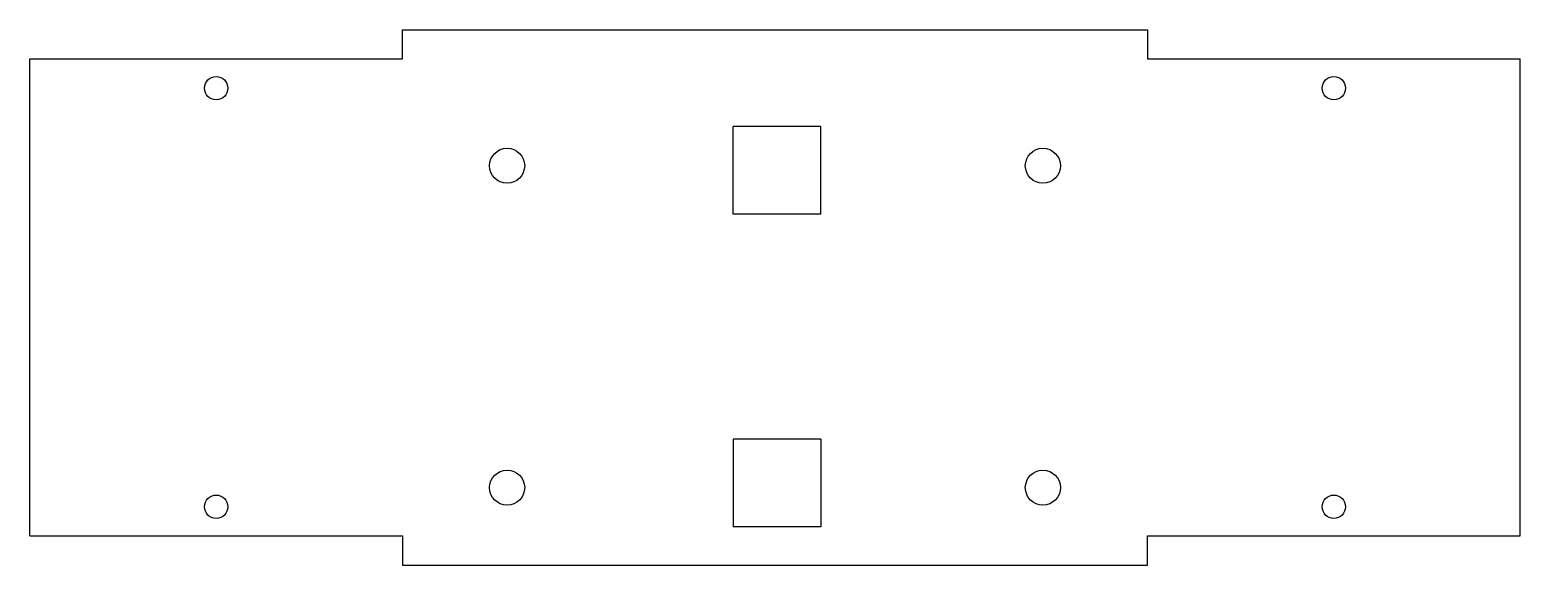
# Model space of a CAD drawing. Header units: millimetres. Extents: x 0 to 255, y -5 to 87.
import ezdxf

# ---------------------------------------------------------------- set-up
doc = ezdxf.new("R2010")
doc.units = ezdxf.units.MM

msp = doc.modelspace()

# ---------------------------------------------------------------- linework, layer by layer
at = {"color": 7, "linetype": 'Continuous', "lineweight": 25}
for p, q in [((63.75, 86.64), (191.25, 86.64)), ((63.75, 81.64), (63.75, 86.64)), ((191.25, 86.64), (191.25, 81.64)), ((0, 0), (0, 81.64)), ((0, 81.64), (63.75, 81.64)), ((191.25, 81.64), (255, 81.64)), ((255, 0), (255, 81.64)), ((135.37, 70.08), (120.37, 70.08)), ((120.37, 55.08), (120.37, 70.08)), ((135.37, 55.08), (135.37, 70.08)), ((135.37, 55.08), (120.37, 55.08)), ((120.37, 16.56), (120.37, 1.56)), ((135.37, 16.56), (120.37, 16.56)), ((135.37, 16.56), (135.37, 1.56)), ((0, 0), (63.75, 0)), ((63.75, 0), (63.75, -5)), ((135.37, 1.56), (120.37, 1.56)), ((191.25, 0), (255, 0)), ((191.25, -5), (191.25, 0)), ((63.75, -5), (191.25, -5))]:
    msp.add_line(p, q, dxfattribs=at)
for centre, radius in [((31.88, 76.64), 2), ((223.12, 76.64), 2), ((81.67, 63.36), 3), ((173.33, 63.36), 3), ((81.67, 8.28), 3), ((173.33, 8.28), 3), ((31.88, 5), 2), ((223.12, 5), 2)]:
    msp.add_circle(centre, radius, dxfattribs=at)

doc.saveas('drawing.dxf')
